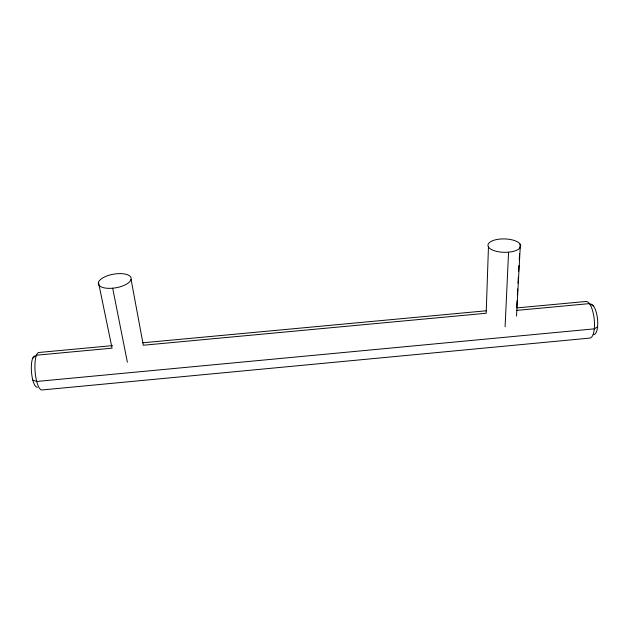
<?xml version="1.0" encoding="UTF-8"?>
<svg xmlns="http://www.w3.org/2000/svg" width="629" height="629" viewBox="0 0 629 629"><rect width="100%" height="100%" fill="white"/><g stroke="black" fill="none" stroke-linecap="round" stroke-linejoin="round"><path stroke-width="0.94" d="M488.458 246.945L486.178 313.25L143.318 345.242L131.068 279.378A16.637 6.903 -9.9 0 0 108.117 275.533A16.637 6.903 -9.9 0 0 105.012 288.011A16.637 6.903 -9.9 0 0 131.068 279.378M505.095 326.773L508.57 252.174M516.7 307.487L517.062 300.662M517.376 294.804L517.691 288.955M517.997 283.097L518.312 277.247M518.626 271.39L518.941 265.54M519.247 259.683L519.562 253.833M519.876 247.975L520.081 244.076M516.535 316.088L520.207 247.559A16.378 6.699 1.3 0 0 499.882 239.083A16.378 6.699 1.3 0 0 492.916 250.208A16.378 6.699 1.3 0 0 520.207 247.559M32.637 358.349L36.466 355.212L112.064 348.159L98.47 282.335M597.55 326.899L594.295 328.857L36.726 381.457L32.826 380.136M112.599 345.612L38.943 352.476A18.807 5.346 85.4 0 0 35.153 372.03A18.807 5.346 85.4 0 0 42.198 389.941L589.609 338.111A18.414 6.329 83.9 0 0 594.248 319.493A18.414 6.329 83.9 0 0 585.953 301.48L517.062 307.903M142.869 342.789L486.484 310.757M516.543 310.411L589.381 303.618L593.446 305.953M112.685 288.208L127.38 362.241M37.441 387.212A15.646 4.529 85.4 0 1 31.513 372.313A15.646 4.529 85.4 0 1 34.737 356.045M590.56 304.161A15.316 5.339 83.9 0 1 597.519 319.131A15.316 5.339 83.9 0 1 593.603 334.628"/></g></svg>
